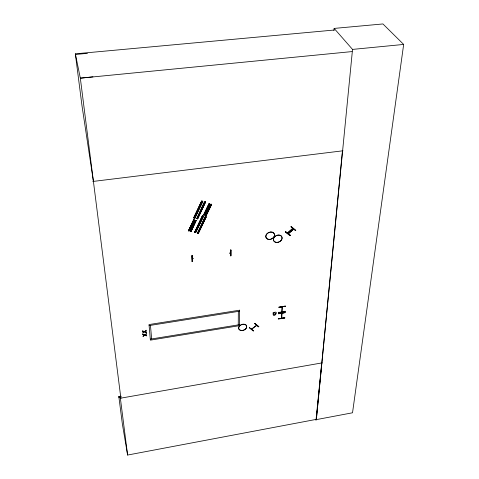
<?xml version="1.0" encoding="UTF-8"?>
<svg xmlns="http://www.w3.org/2000/svg" width="479" height="479" viewBox="0 0 479 479"><rect width="100%" height="100%" fill="white"/><g stroke="black" fill="none" stroke-linecap="round" stroke-linejoin="round"><path stroke-width="0.72" d="M230.573 252.906L229.932 253.223M230.944 255.828L230.944 250.02L230.95 255.84L230.555 255.894L230.68 250.056M238.255 324.894L238.338 311.398M290.226 235.297L285.628 231.65L285.394 231.908L289.933 235.56L290.106 235.069M290.16 235.303L285.61 231.716M256.205 325.792L256.54 325.241L251.541 329.115L252.11 328.929M285.017 311.194L285.107 311.715L278.658 312.721L278.568 312.2M278.958 307.374L285.46 306.087L278.862 307.117M284.766 318.02L278.365 319.05L278.281 318.541M285.113 312.488L278.664 313.781L285.125 312.494M282.353 307.302L281.999 307.41L282.089 306.889M281.472 317.852L281.478 318.296M281.718 313.751C282.227 312.565 281.658 314.368 282.041 313.703M281.772 313.344L281.454 318.2M282.011 311.919L282.341 306.955M281.778 318.146L282.029 313.356M282.047 307.003L281.79 311.955M281.442 317.858L281.772 317.715L281.706 318.206M284.777 318.05L284.688 317.535M249.475 327.379L249.284 327.84L253.271 330.959M333.959 30.632L334.138 28.417L382.943 23.95L403.665 44.433L352.526 412.784L316.326 419.628L342.443 150.855M290.184 231.082L290.687 231.489M316.326 419.628L352.526 49.409L334.138 28.417M315.984 420.346L321.732 362.95M282.305 307.35L282.347 306.865M278.94 307.29L285.418 306.273M278.652 313.697L285.095 312.691M192.319 261.378L192.127 255.582M192.127 255.367L192.39 261.432L192.013 261.45M202.084 201.198L201.821 201.03L193.714 217.891L201.581 201.048L202.132 201.192L194.157 217.999L202.132 201.192M193.785 217.909L201.821 201.03M202.809 201.36L194.869 218.179L202.809 201.36L202.258 201.222L194.582 218.017M188.481 230.8L193.618 219.849L194.24 219.939L189.049 230.878L188.481 230.8L193.744 219.819L188.624 230.776M193.971 219.927L188.774 230.872L193.959 219.933M194.115 219.963L189.073 230.878M189.217 230.974L194.414 220.035L194.055 219.945M190.307 231.231L195.6 220.22L190.654 231.321L190.307 231.231L195.594 220.274M196.707 218.538L204.395 201.785L204.922 201.91L196.929 218.681L204.922 201.91M190.887 231.315L196.085 220.394L190.935 231.327M191.097 231.423L196.043 220.328L190.75 231.333L191.109 231.417L196.252 220.49M197.228 218.753L205.054 201.94L205.599 202.078L197.599 218.843L205.263 201.916L205.599 202.078M197.162 218.735L205.072 201.952M197.414 218.711L205.329 201.934M197.599 218.843L205.515 202.066M194.743 232.363L202.27 215.975L203.132 216.029L203.461 216.263L195.654 232.662L195.151 232.543L195.654 232.662M194.552 232.405L202.342 215.993M194.678 232.345L202.527 215.957M202.713 216.089L194.959 232.513L202.791 216.095L202.312 215.993M195.133 232.531L203.198 216.119L195.402 232.519M195.366 232.501L203.126 216.101M204 214.981L209.101 203.635L203.647 214.885L209.024 203.719M195.588 232.65L203.461 216.263M209.766 203.904L204.395 215.077L209.772 203.898L209.407 203.809L204.15 215.017M205.539 215.364L210.952 204.108L211.317 204.305L205.928 215.454L206.287 215.544L211.616 204.377L211.257 204.282M197.474 233.016L205.03 216.664L205.545 216.783L197.695 233.159L205.467 216.771L206.209 216.945L198.354 233.315L198.067 233.147L205.88 216.783L206.209 216.945M206.066 215.436L211.61 204.377M205.88 216.783L197.947 233.207M198.132 233.165L205.946 216.801M198.354 233.315L206.132 216.933M290.232 231.118L290.639 231.447M291.004 231.118L290.549 230.752M251.661 329.271L256.744 325.379M192.295 258.426L193.103 258.516M229.788 253.014L230.501 252.918M229.884 253.223L230.573 253.104M193.025 258.528L192.378 258.618L192.307 257.924M290.897 226.681L295.525 230.567L295.818 230.303L291.292 226.627L291.022 226.818L295.531 230.477M285.4 231.938L285.58 231.447M287.472 233.075L292.783 228.321M287.657 233.219L292.962 228.453M288.101 233.465L293.411 228.717M293.549 228.938L288.238 233.686M281.796 311.47L282.071 311.464M254.684 323.696L254.954 323.457L258.923 326.672L258.642 326.888L254.594 323.451M253.259 331.007L253.445 330.546M142.502 330.809L144.49 331.618L146.161 330.229M142.7 332.935L144.508 332.043L146.406 332.582L146.311 331.917M142.814 334.12L144.802 334.923L146.46 333.54M143.017 336.234L144.814 335.348L146.706 335.881L146.61 335.216M142.76 333.192L144.065 331.648M144.82 331.504L146.251 330.875L146.215 330.486M143.071 336.492L144.377 334.953M145.125 334.809L146.55 334.186L146.514 333.797M197.198 233.028L197.737 233.153M198.384 233.315L197.863 233.177L205.76 216.843M194.468 232.375L195.007 232.501M205.485 215.346L206.114 215.448M196.468 218.562L197.001 218.699M197.138 218.723L197.671 218.861M194.899 218.179L194.366 218.041L202.258 201.222M203.647 214.885L204.449 215.089M193.696 217.879L194.229 218.017M290.597 230.788L291.028 231.076M254.744 323.606L258.654 326.798M121.043 396.175L118.834 396.558L122.361 423.945L127.606 455.05L316.224 419.388M118.834 396.558L118.924 397.115L120.373 398.223L120.87 398.133L80.334 78.161L75.335 53.84L334.019 30.051M118.924 397.115L121.139 396.726M120.864 398.097L120.367 398.181L127.606 455.05M120.373 398.223L322.187 362.872M150.298 339.162L239.53 324.684M149.107 325.576L239.632 311.194M285.125 311.434L278.646 312.416M278.652 312.715L285.101 311.709M192.366 258.415L192.947 258.307M230.986 250.044L230.501 249.864M192.205 255.612L191.804 255.666L191.989 261.486M92.788 181.469L342.994 150.789M92.95 76.844L80.334 78.161L351.993 51.588M75.472 54.492L87.429 53.313M352.526 49.409L403.665 44.433M145.179 335.066L146.67 335.474M142.856 334.534L144.43 335.21M144.874 331.761L146.37 332.175M142.538 331.223L144.125 331.905M249.505 327.588L253.541 330.791M285.412 231.89L289.939 235.506M288.466 233.884L293.759 229.118M292.909 228.309L287.598 233.057M93.411 181.391L82.023 105.973L75.335 53.84M142.556 331.067L142.598 331.48M142.874 334.378L142.91 334.791M150.46 325.367L151.627 338.946M239.638 310.194L239.524 325.654L150.382 340.138L149.023 324.57L239.638 310.194M273.138 312.865C272.389 320.403 280.712 309.284 273.138 312.865M273.515 313.571L273.443 314.038L274.156 314.607L275.293 314.266L275.724 313.362L274.425 312.853L273.515 313.571M211.119 204.252L205.79 215.43L211.161 204.264M284.766 317.751L278.359 318.757L284.766 317.751M268.887 239.434A4.55 3.521 -25.2 0 0 274.437 234.189A4.55 3.521 -25.2 0 0 267.168 233.554A4.55 3.521 -25.2 0 0 268.887 239.434A4.533 3.509 -25.2 0 0 274.419 234.201A4.533 3.509 -25.2 0 0 267.186 233.572A4.533 3.509 -25.2 0 0 268.893 239.428M276.491 242.464A4.509 3.467 -25.6 0 0 282.005 237.279A4.509 3.467 -25.6 0 0 274.844 236.656A4.509 3.467 -25.6 0 0 276.491 242.464M276.437 242.386A4.533 3.485 -25.6 0 0 281.981 237.165A4.533 3.485 -25.6 0 0 274.778 236.542A4.533 3.485 -25.6 0 0 276.437 242.386M241.608 330.564A4.173 2.982 -20.3 0 0 246.625 326.001A4.173 2.982 -20.3 0 0 239.871 325.708A4.173 2.982 -20.3 0 0 241.608 330.564M241.56 330.468A4.197 3 -20.3 0 0 246.601 325.876A4.197 3 -20.3 0 0 239.811 325.582A4.197 3 -20.3 0 0 241.56 330.468"/></g></svg>
